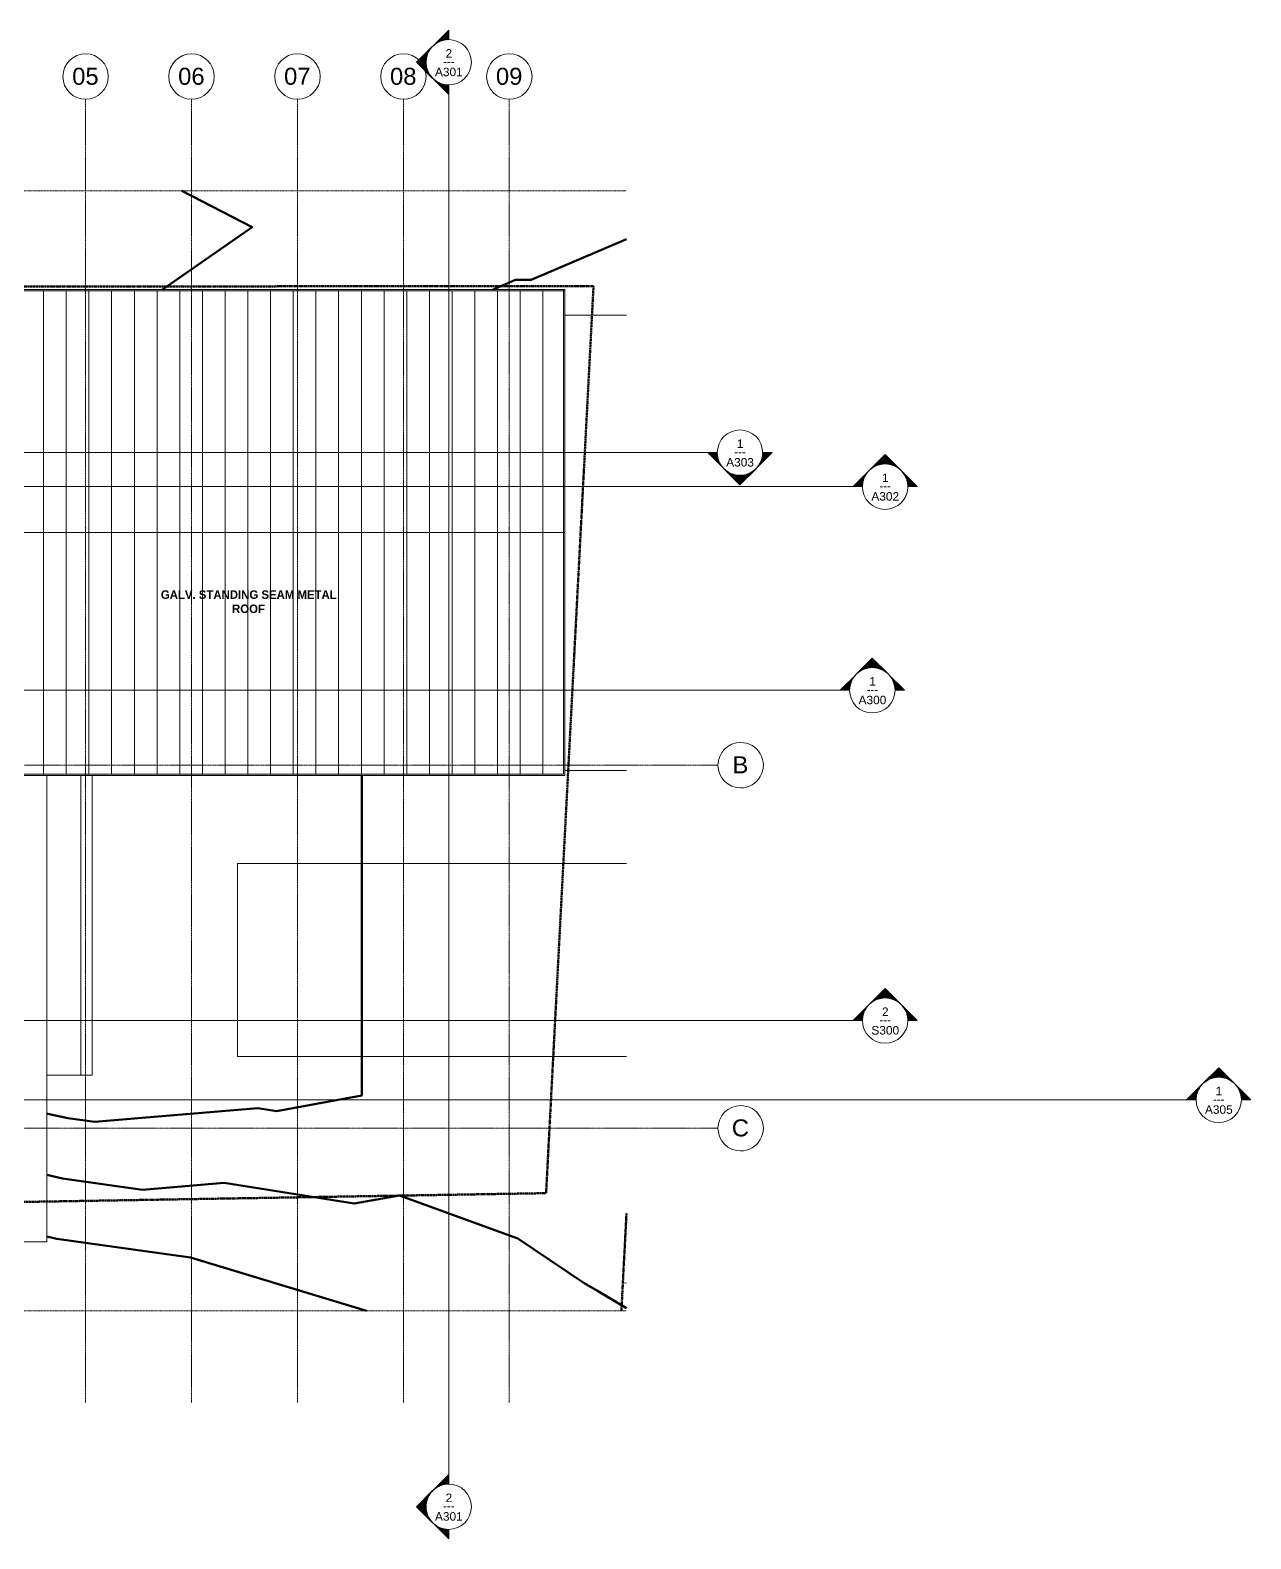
# Model space of a CAD drawing. Header units: inches. Extents: x -3276 to -1654, y 8217 to 9015.
# Drawn here: x -2299 to -1654, y 8217 to 9015 of the extents above; entities that cross this region are included whole.
import ezdxf

# ---------------------------------------------------------------- set-up
doc = ezdxf.new("R2010")
doc.units = ezdxf.units.IN
doc.header["$MEASUREMENT"] = 0
for name, pattern in [('Aligning Line 1_8_', [0.25, 0.125, -0.125]), ('Double Dash 3_8_', [1, 0.375, -0.125, 0.125, -0.125, 0.125, -0.125]), ('Grid Line 1_2_', [0.875, 0.5, -0.125, 0.125, -0.125])]:
    doc.linetypes.add(name, pattern=pattern)
for name, color, linetype, lineweight in [('A-CLNG', 13, 'Continuous', 18), ('A-CLNG-PATT', 13, 'Continuous', 18), ('A-FLOR', 192, 'Continuous', 18), ('A-ROOF', 132, 'Continuous', 18), ('A-ROOF-PATT-1', 132, 'Continuous', 9), ('C-PROP-LINE', 91, 'Double Dash 3_8_', 158), ('C-TOPO', 7, 'Continuous', 9), ('C-TOPO-MAJR', 7, 'Continuous', 80), ('G-ANNO-SYMB', 111, 'Aligning Line 1_8_', 9), ('G-ANNO-SYMB-1', 111, 'Continuous', 9), ('G-ANNO-TEXT', 231, 'Continuous', 9), ('I-WALL', 2, 'Continuous', 18), ('S-FNDN', 32, 'Continuous', 18), ('S-GRID-1', 1, 'Grid Line 1_2_', 9), ('S-GRID-IDEN', 1, 'Continuous', 9)]:
    doc.layers.add(name, color=color, linetype=linetype, lineweight=lineweight)
doc.styles.add('Arial', font='arial.ttf', dxfattribs={"height": 9})
doc.styles.add('Arial_1', font='arial.ttf', dxfattribs={"height": 4.5})
doc.styles.add('Century Gothic_1', font='ufonts.com_century-gothic.ttf', dxfattribs={"height": 4.5})
doc.styles.add('Century Gothic_B', font='GOTHICB.TTF', dxfattribs={"height": 4.5})

# ---------------------------------------------------------------- blocks, each defined once
blk = doc.blocks.new('Family - ___-1399760-FLOOR PLAN - ROOF')
at = {"layer": 'C-PROP-LINE'}
for p, q in [((8381.47, 3146.22), (8400.25, 2026.33)), ((8878.94, 3146.22), (8879.93, 2001.26)), ((8400.25, 2026.33), (8879.93, 2001.26)), ((8337.96, 1986.53), (8389.74, 1983.82))]:
    blk.add_line(p, q, dxfattribs=at)
blk = doc.blocks.new('Grid - Grid Head - Circle-50561-FLOOR PLAN - ROOF')
at = {"layer": 'S-GRID-IDEN'}
for start, end in [(360, 180), (180, 360)]:
    blk.add_arc((0, 0), 0.25, start, end, dxfattribs=at)
blk = doc.blocks.new('Section - Section Head - Filled-22785-FLOOR PLAN - ROOF')
at = {"layer": 'G-ANNO-SYMB-1'}
h = blk.add_hatch(color=256, dxfattribs=at)
edge = h.paths.add_edge_path(flags=0)
edge.add_line((-0.427, 0.177), (-0.25, 0.354))
edge.add_line((-0.25, 0.354), (-0.25, 0.25))
edge.add_arc((-0.25, 0), 0.25, 90, 135)
h = blk.add_hatch(color=256, dxfattribs=at)
edge = h.paths.add_edge_path(flags=0)
edge.add_arc((-0.25, 0), 0.25, 45, 90)
edge.add_line((-0.25, 0.25), (-0.25, 0.354))
edge.add_line((-0.25, 0.354), (-0.073, 0.177))
h = blk.add_hatch(color=256, dxfattribs=at)
edge = h.paths.add_edge_path(flags=0)
edge.add_arc((-0.25, 0), 0.25, 137.9216, 180)
edge.add_line((-0.5, 0), (-0.604, 0))
edge.add_line((-0.604, 0), (-0.436, 0.168))
h = blk.add_hatch(color=256, dxfattribs=at)
edge = h.paths.add_edge_path(flags=0)
edge.add_line((-0.064, 0.168), (0.104, 0))
edge.add_line((0.104, 0), (0, 0))
edge.add_arc((-0.25, 0), 0.25, 0, 42.0784)
for p, q in [((-0.25, 0.354), (-0.427, 0.177)), ((-0.25, 0.25), (-0.25, 0.354)), ((-0.073, 0.177), (-0.25, 0.354)), ((-0.25, 0.354), (-0.25, 0.25)), ((-0.436, 0.168), (-0.604, 0)), ((0.104, 0), (-0.064, 0.168)), ((-0.604, 0), (-0.5, 0)), ((0, 0), (0.104, 0))]:
    blk.add_line(p, q, dxfattribs=at)
for start, end in [(360, 180), (137.9216, 180), (90, 135), (45, 90), (0, 42.0784), (180, 360)]:
    blk.add_arc((-0.25, 0), 0.25, start, end, dxfattribs=at)

msp = doc.modelspace()

# ---------------------------------------------------------------- hatches: boundary and pattern name
at = {"layer": 'A-CLNG-PATT'}
h = msp.add_hatch(dxfattribs=at)
h.set_pattern_fill('FP_10', color=256, style=0, pattern_type=2)
h.set_pattern_definition([(90, (-2170.587, 8749.226), (-51.125, 3e-15), [24, 0, 0, 0]), (90, (-2165.087, 8749.226), (-51.125, 3e-15), [24, 0, 0, 0]), (90, (-2164.71, 8749.226), (-51.125, 3e-15), [24, 0, 0, 0]), (90, (-2161.21, 8749.226), (-51.125, 3e-15), [24, 0, 0, 0]), (90, (-2160.837, 8749.226), (-51.125, 3e-15), [24, 0, 0, 0]), (90, (-2155.337, 8749.226), (-51.125, 3e-15), [24, 0, 0, 0]), (90, (-2154.96, 8749.226), (-51.125, 3e-15), [24, 0, 0, 0]), (90, (-2143.587, 8749.226), (-51.125, 3e-15), [24, 0, 0, 0]), (90, (-2143.21, 8749.226), (-51.125, 3e-15), [24, 0, 0, 0]), (90, (-2139.71, 8749.226), (-51.125, 3e-15), [24, 0, 0, 0]), (90, (-2139.337, 8749.226), (-51.125, 3e-15), [24, 0, 0, 0]), (90, (-2135.837, 8749.226), (-51.125, 3e-15), [24, 0, 0, 0]), (90, (-2135.46, 8749.226), (-51.125, 3e-15), [24, 0, 0, 0]), (90, (-2129.587, 8749.226), (-51.125, 3e-15), [24, 0, 0, 0]), (90, (-2129.21, 8749.226), (-51.125, 3e-15), [24, 0, 0, 0]), (90, (-2123.71, 8749.226), (-51.125, 3e-15), [24, 0, 0, 0]), (90, (-2123.337, 8749.226), (-51.125, 3e-15), [24, 0, 0, 0]), (90, (-2119.837, 8749.226), (-51.125, 3e-15), [24, 0, 0, 0]), (90, (-2149.46, 8749.226), (-51.125, 3e-15), [24, 0, 0, 0]), (90, (-2149.087, 8749.226), (-51.125, 3e-15), [24, 0, 0, 0])])
h.paths.add_polyline_path([(-2016.34, 8877.32), (-2016.34, 8878.07), (-2017.09, 8878.07), (-2017.09, 8877.32)], flags=0)
at = {"layer": 'A-ROOF-PATT-1'}
h = msp.add_hatch(dxfattribs=at)
h.set_pattern_fill('FP_12', color=256, style=0, pattern_type=2)
h.set_pattern_definition([(270, (0, 4498.71), (12, 7e-16), [])])
h.paths.add_polyline_path([(-2017.09, 8749.6), (-2017.09, 8877.32), (-2716.59, 8877.32), (-2716.59, 8749.6), (-2274.42, 8749.6)], flags=0)
h = msp.add_hatch(dxfattribs=at)
h.set_pattern_fill('FP_13', color=256, style=0, pattern_type=2)
h.set_pattern_definition([(90, (0, 4250.89), (-12, 7e-16), [])])
h.paths.add_polyline_path([(-2017.09, 8621.88), (-2017.09, 8749.6), (-2716.59, 8749.6), (-2716.59, 8621.88), (-2129.12, 8621.88)], flags=0)

# ---------------------------------------------------------------- linework, layer by layer
at = {"layer": 'A-CLNG'}
for p, q in [((-2016.34, 8878.07), (-2017.09, 8878.07)), ((-2016.34, 8877.32), (-2016.34, 8878.07))]:
    msp.add_line(p, q, dxfattribs=at)
at = {"layer": 'A-FLOR'}
for p, q in [((-2272.34, 8462.57), (-2272.34, 8621.13)), ((-2290.34, 8462.57), (-2272.34, 8462.57))]:
    msp.add_line(p, q, dxfattribs=at)
at = {"layer": 'A-ROOF'}
for p, q in [((-2017.09, 8877.32), (-2716.59, 8877.32)), ((-2017.09, 8877.32), (-2017.09, 8621.88)), ((-2716.59, 8749.6), (-2017.09, 8749.6)), ((-2716.59, 8621.88), (-2017.09, 8621.88)), ((-2290.34, 8374.57), (-2290.34, 8621.13)), ((-2427.34, 8374.57), (-2290.34, 8374.57))]:
    msp.add_line(p, q, dxfattribs=at)
at = {"layer": 'C-TOPO'}
for p, q in [((-2016.34, 8864.57), (-2006.75, 8864.57)), ((-2006.75, 8864.57), (-2016.34, 8864.57)), ((-2006.75, 8864.57), (-1983.82, 8864.57)), ((-1983.82, 8864.57), (-2006.75, 8864.57)), ((-1983.82, 8623.82), (-2016.34, 8623.82)), ((-2016.34, 8623.82), (-1983.82, 8623.82)), ((-2189.53, 8551.19), (-2189.53, 8574.57)), ((-2189.53, 8574.57), (-2175.73, 8574.57)), ((-2175.73, 8574.57), (-2189.53, 8574.57)), ((-2189.53, 8574.57), (-2189.53, 8551.19)), ((-2175.73, 8574.57), (-2130, 8574.57)), ((-2130, 8574.57), (-2175.73, 8574.57)), ((-2130, 8574.57), (-2097.73, 8574.57)), ((-2097.73, 8574.57), (-2130, 8574.57)), ((-2097.73, 8574.57), (-2063.76, 8574.57)), ((-2063.76, 8574.57), (-2097.73, 8574.57)), ((-2063.76, 8574.57), (-2039.8, 8574.57)), ((-2039.8, 8574.57), (-2063.76, 8574.57)), ((-2039.8, 8574.57), (-1993.95, 8574.57)), ((-1993.95, 8574.57), (-2039.8, 8574.57)), ((-1993.95, 8574.57), (-1983.82, 8574.57)), ((-1983.82, 8574.57), (-1993.95, 8574.57)), ((-2189.53, 8539.82), (-2189.53, 8551.19)), ((-2189.53, 8551.19), (-2189.53, 8539.82)), ((-2189.53, 8528.45), (-2189.53, 8539.82)), ((-2189.53, 8539.82), (-2189.53, 8528.45)), ((-2189.53, 8472.57), (-2189.53, 8528.45)), ((-2189.53, 8528.45), (-2189.53, 8472.57)), ((-2175.73, 8472.57), (-2189.53, 8472.57)), ((-2189.53, 8472.57), (-2175.73, 8472.57)), ((-2116.12, 8472.57), (-2175.73, 8472.57)), ((-2175.73, 8472.57), (-2116.12, 8472.57)), ((-2097.73, 8472.57), (-2116.12, 8472.57)), ((-2116.12, 8472.57), (-2097.73, 8472.57)), ((-2053.46, 8472.57), (-2097.73, 8472.57)), ((-2097.73, 8472.57), (-2053.46, 8472.57)), ((-2039.8, 8472.57), (-2053.46, 8472.57)), ((-2053.46, 8472.57), (-2039.8, 8472.57)), ((-2029.97, 8472.57), (-2039.8, 8472.57)), ((-2039.8, 8472.57), (-2029.97, 8472.57)), ((-1983.82, 8472.57), (-2029.97, 8472.57)), ((-1983.82, 8472.57), (-2029.97, 8472.57)), ((-1984.1, 8384.39), (-1983.82, 8389.74)), ((-1983.82, 8389.74), (-1984.1, 8384.39)), ((-1985.17, 8363.85), (-1984.1, 8384.39)), ((-1984.1, 8384.39), (-1985.17, 8363.85)), ((-1985.75, 8352.82), (-1985.17, 8363.85)), ((-1985.17, 8363.85), (-1985.75, 8352.82)), ((-1983.82, 8352.63), (-1985.75, 8352.82)), ((-1985.75, 8352.82), (-1983.82, 8352.63))]:
    msp.add_line(p, q, dxfattribs=at)
at = {"layer": 'C-TOPO-MAJR'}
for p, q in [((-2054.25, 8878.07), (-2042.57, 8883.17)), ((-2168.88, 8443.66), (-2123.73, 8451.82)), ((-2290.34, 8442.57), (-2289.7, 8442.22)), ((-2289.7, 8442.22), (-2279.16, 8439.89)), ((-2279.16, 8439.89), (-2265.05, 8437.9)), ((-2282.03, 8408.03), (-2290.34, 8409.86)), ((-2239.69, 8402.07), (-2282.03, 8408.03)), ((-2284.9, 8376.16), (-2290.34, 8377.36))]:
    msp.add_line(p, q, dxfattribs=at)
at = {"layer": 'C-TOPO-MAJR', "flags": 128}
for points in [[(-2229.19, 8878.07), (-2181.77, 8911.1), (-2218.94, 8930.36)], [(-2042.57, 8883.17), (-2034.3, 8883.18), (-1983.82, 8904.64)], [(-2123.73, 8574.57), (-2123.73, 8584.14), (-2123.73, 8621.13)], [(-2123.73, 8472.57), (-2123.73, 8481.15), (-2123.73, 8539.82), (-2123.73, 8567.82), (-2123.73, 8574.57)], [(-2123.73, 8451.82), (-2123.73, 8469.92), (-2123.73, 8472.57)], [(-2265.05, 8437.9), (-2178.7, 8445.24), (-2168.88, 8443.66)], [(-2127.78, 8394.71), (-2196.52, 8405.73), (-2239.69, 8402.07)], [(-2006.27, 8352.71), (-2041.23, 8376.23), (-2103.88, 8399.03), (-2127.78, 8394.71)], [(-2121.32, 8337.96), (-2214.34, 8366.23), (-2284.9, 8376.16)], [(-1983.82, 8339.37), (-1999.21, 8348.61), (-2006.27, 8352.71)]]:
    msp.add_lwpolyline(points, dxfattribs=at)
at = {"layer": 'G-ANNO-SYMB'}
for p, q in [((-2876.84, 8930.34), (-1983.82, 8930.34)), ((-2876.84, 8337.97), (-1983.82, 8337.97))]:
    msp.add_line(p, q, dxfattribs=at)
at = {"layer": 'G-ANNO-SYMB-1'}
for p, q in [((-2077.8, 8986.27), (-2077.8, 8246.44)), ((-1935.85, 8791.85), (-3146.2, 8791.85)), ((-3247.23, 8773.85), (-1859.1, 8773.85)), ((-3247.23, 8666.17), (-1865.88, 8666.17)), ((-3247.23, 8491.51), (-1859.1, 8491.51)), ((-3247.23, 8449.57), (-1682.77, 8449.57))]:
    msp.add_line(p, q, dxfattribs=at)
at = {"layer": 'I-WALL'}
for p, q in [((-2717.34, 8878.07), (-2017.09, 8878.07)), ((-2017.09, 8878.07), (-2017.09, 8877.32)), ((-2017.09, 8877.32), (-2016.34, 8877.32)), ((-2016.34, 8877.32), (-2016.34, 8621.13)), ((-2016.34, 8749.6), (-2017.09, 8749.6)), ((-2016.34, 8621.13), (-2526.17, 8621.13))]:
    msp.add_line(p, q, dxfattribs=at)
at = {"layer": 'S-FNDN'}
for p in [(-2266.34, 8621.13), (-2272.34, 8462.57)]:
    msp.add_line(p, (-2266.34, 8462.57), dxfattribs=at)
at = {"layer": 'S-GRID-1'}
for p, q in [((-2269.77, 8289.6), (-2269.77, 8978.72)), ((-2213.77, 8289.6), (-2213.77, 8978.72)), ((-2157.77, 8289.6), (-2157.77, 8978.72)), ((-2101.77, 8289.6), (-2101.77, 8978.72)), ((-2045.77, 8289.6), (-2045.77, 8978.72)), ((-3194.57, 8626.57), (-1935.48, 8626.57)), ((-3194.57, 8434.57), (-1935.48, 8434.57))]:
    msp.add_line(p, q, dxfattribs=at)

# ---------------------------------------------------------------- block references
at = {"layer": 'C-PROP-LINE', "rotation": 89.9999999999999}
msp.add_blockref('Family - ___-1399760-FLOOR PLAN - ROOF', (0, 0), dxfattribs=at)
at = {"layer": 'G-ANNO-SYMB-1', "extrusion": (0, 0, -1), "xscale": 47.99999999999997, "yscale": 47.99999999999997, "zscale": 47.99999999999997, "rotation": 270.0000000000005}
msp.add_blockref('Section - Section Head - Filled-22785-FLOOR PLAN - ROOF', (2077.8, 8986.27), dxfattribs=at)
at = {"layer": 'G-ANNO-SYMB-1', "xscale": 47.99999999999997, "yscale": 47.99999999999997, "zscale": 47.99999999999997}
for p, rotation in [((-1935.85, 8791.85), 180), ((-2077.8, 8246.44), 89.99999999999937)]:
    msp.add_blockref('Section - Section Head - Filled-22785-FLOOR PLAN - ROOF', p, dxfattribs=dict(at, rotation=rotation))
at = {"layer": 'G-ANNO-SYMB-1', "extrusion": (0, 0, -1), "xscale": 47.99999999999997, "yscale": 47.99999999999997, "zscale": 47.99999999999997}
for p in [(1859.1, 8773.85), (1865.88, 8666.17), (1859.1, 8491.51), (1682.77, 8449.57)]:
    msp.add_blockref('Section - Section Head - Filled-22785-FLOOR PLAN - ROOF', p, dxfattribs=at)
at = {"layer": 'S-GRID-IDEN', "xscale": 47.99999999999997, "yscale": 47.99999999999997, "zscale": 47.99999999999997}
for p in [(-2269.77, 8990.72), (-2213.77, 8990.72), (-2157.77, 8990.72), (-2101.77, 8990.72), (-2045.77, 8990.72)]:
    msp.add_blockref('Grid - Grid Head - Circle-50561-FLOOR PLAN - ROOF', p, dxfattribs=at)
at = {"layer": 'S-GRID-IDEN', "xscale": 47.99999999999997, "yscale": 47.99999999999997, "zscale": 47.99999999999997, "rotation": 269.9999999999995}
for p in [(-1923.48, 8626.57), (-1923.48, 8434.57)]:
    msp.add_blockref('Grid - Grid Head - Circle-50561-FLOOR PLAN - ROOF', p, dxfattribs=at)

# ---------------------------------------------------------------- texts
at = {"layer": 'G-ANNO-SYMB-1', "char_height": 4.5, "attachment_point": 1}
for s, insert, width, style in [('2', (-2079.46, 9005.23), 4.242, 'Arial_1'), ('A301', (-2085.08, 8995.41), 17.877, 'Arial_1'), ('---', (-2080.78, 9000.97), 7.7265, 'Century Gothic_1'), ('---', (-1926.84, 8794.55), 7.7265, 'Century Gothic_1'), ('1', (-1925.51, 8798.8), 4.242, 'Arial_1'), ('A303', (-1931.14, 8788.98), 17.877, 'Arial_1'), ('1', (-1848.76, 8780.8), 4.242, 'Arial_1'), ('A302', (-1854.38, 8770.98), 17.877, 'Arial_1'), ('---', (-1850.08, 8776.55), 7.7265, 'Century Gothic_1'), ('1', (-1855.54, 8673.12), 4.242, 'Arial_1'), ('---', (-1856.86, 8668.87), 7.7265, 'Century Gothic_1'), ('A300', (-1861.16, 8663.3), 17.877, 'Arial_1'), ('2', (-1848.76, 8498.46), 4.242, 'Arial_1'), ('S300', (-1854.38, 8488.64), 17.877, 'Arial_1'), ('---', (-1850.08, 8494.21), 7.7265, 'Century Gothic_1'), ('1', (-1672.43, 8456.52), 4.242, 'Arial_1'), ('---', (-1673.76, 8452.27), 7.7265, 'Century Gothic_1'), ('A305', (-1678.05, 8446.71), 17.877, 'Arial_1'), ('2', (-2079.46, 8241.39), 4.242, 'Arial_1'), ('---', (-2080.78, 8237.14), 7.7265, 'Century Gothic_1'), ('A301', (-2085.08, 8231.57), 17.877, 'Arial_1')]:
    msp.add_mtext(s, dxfattribs=dict(at, insert=insert, width=width, style=style))
at = {"layer": 'G-ANNO-TEXT', "char_height": 4.5, "attachment_point": 1, "style": 'Century Gothic_B'}
for s, insert, width in [('GALV. STANDING SEAM METAL', (-2229.97, 8719.01), 112.413), ('ROOF', (-2192.35, 8711.51), 21.21)]:
    msp.add_mtext(s, dxfattribs=dict(at, insert=insert, width=width))
at = {"layer": 'S-GRID-IDEN', "char_height": 9, "attachment_point": 1, "style": 'Arial'}
for s, insert, width in [('05', (-2276.84, 8995.36), 16.968), ('06', (-2220.84, 8995.36), 16.968), ('07', (-2164.84, 8995.36), 16.968), ('08', (-2108.84, 8995.36), 16.968), ('09', (-2052.84, 8995.36), 16.968), ('B', (-1927.78, 8631.26), 10.1505), ('C', (-1928.16, 8439.26), 11.0595)]:
    msp.add_mtext(s, dxfattribs=dict(at, insert=insert, width=width))

doc.saveas('drawing.dxf')
